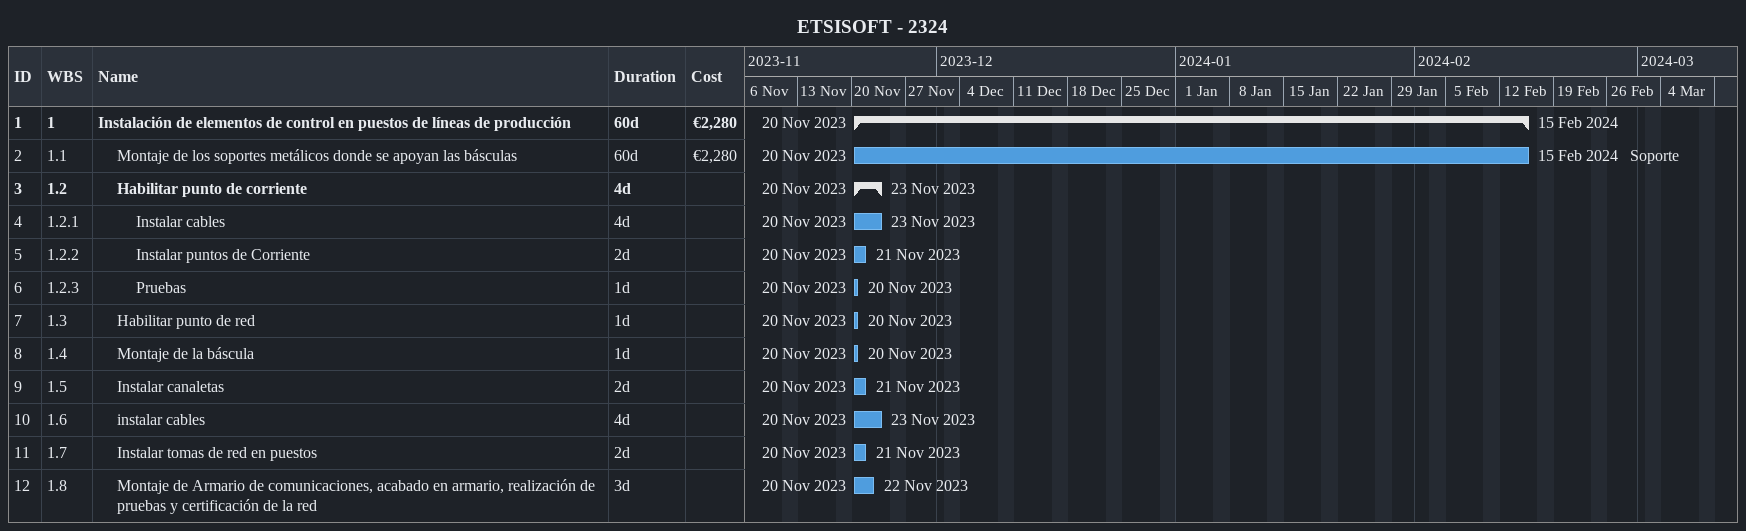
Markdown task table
ETSISOFT - 2324

| ID | WBS | Task | Duration | Start | Finish | Resources | Cost (€) |
|---|---|---|---|---|---|---|---|
| 1 | 1 | **Instalación de elementos de control en puestos de líneas de producción** | 60d | 2023-11-20 | 2024-02-15 |  | 2280 |
| 2 | 1.1 | Montaje de los soportes metálicos donde se apoyan las básculas | 60d | 2023-11-20 | 2024-02-15 | Soporte | 2280 |
| 3 | 1.2 | **Habilitar punto de corriente** | 4d | 2023-11-20 | 2023-11-23 |  |  |
| 4 | 1.2.1 | Instalar cables | 4d | 2023-11-20 | 2023-11-23 |  |  |
| 5 | 1.2.2 | Instalar puntos de Corriente | 2d | 2023-11-20 | 2023-11-21 |  |  |
| 6 | 1.2.3 | Pruebas | 1d | 2023-11-20 | 2023-11-20 |  |  |
| 7 | 1.3 | Habilitar punto de red | 1d | 2023-11-20 | 2023-11-20 |  |  |
| 8 | 1.4 | Montaje de la báscula | 1d | 2023-11-20 | 2023-11-20 |  |  |
| 9 | 1.5 | Instalar canaletas | 2d | 2023-11-20 | 2023-11-21 |  |  |
| 10 | 1.6 | instalar cables | 4d | 2023-11-20 | 2023-11-23 |  |  |
| 11 | 1.7 | Instalar tomas de red en puestos | 2d | 2023-11-20 | 2023-11-21 |  |  |
| 12 | 1.8 | Montaje de Armario de comunicaciones, acabado en armario, realización de pruebas y certificación de la red | 3d | 2023-11-20 | 2023-11-22 |  |  |
